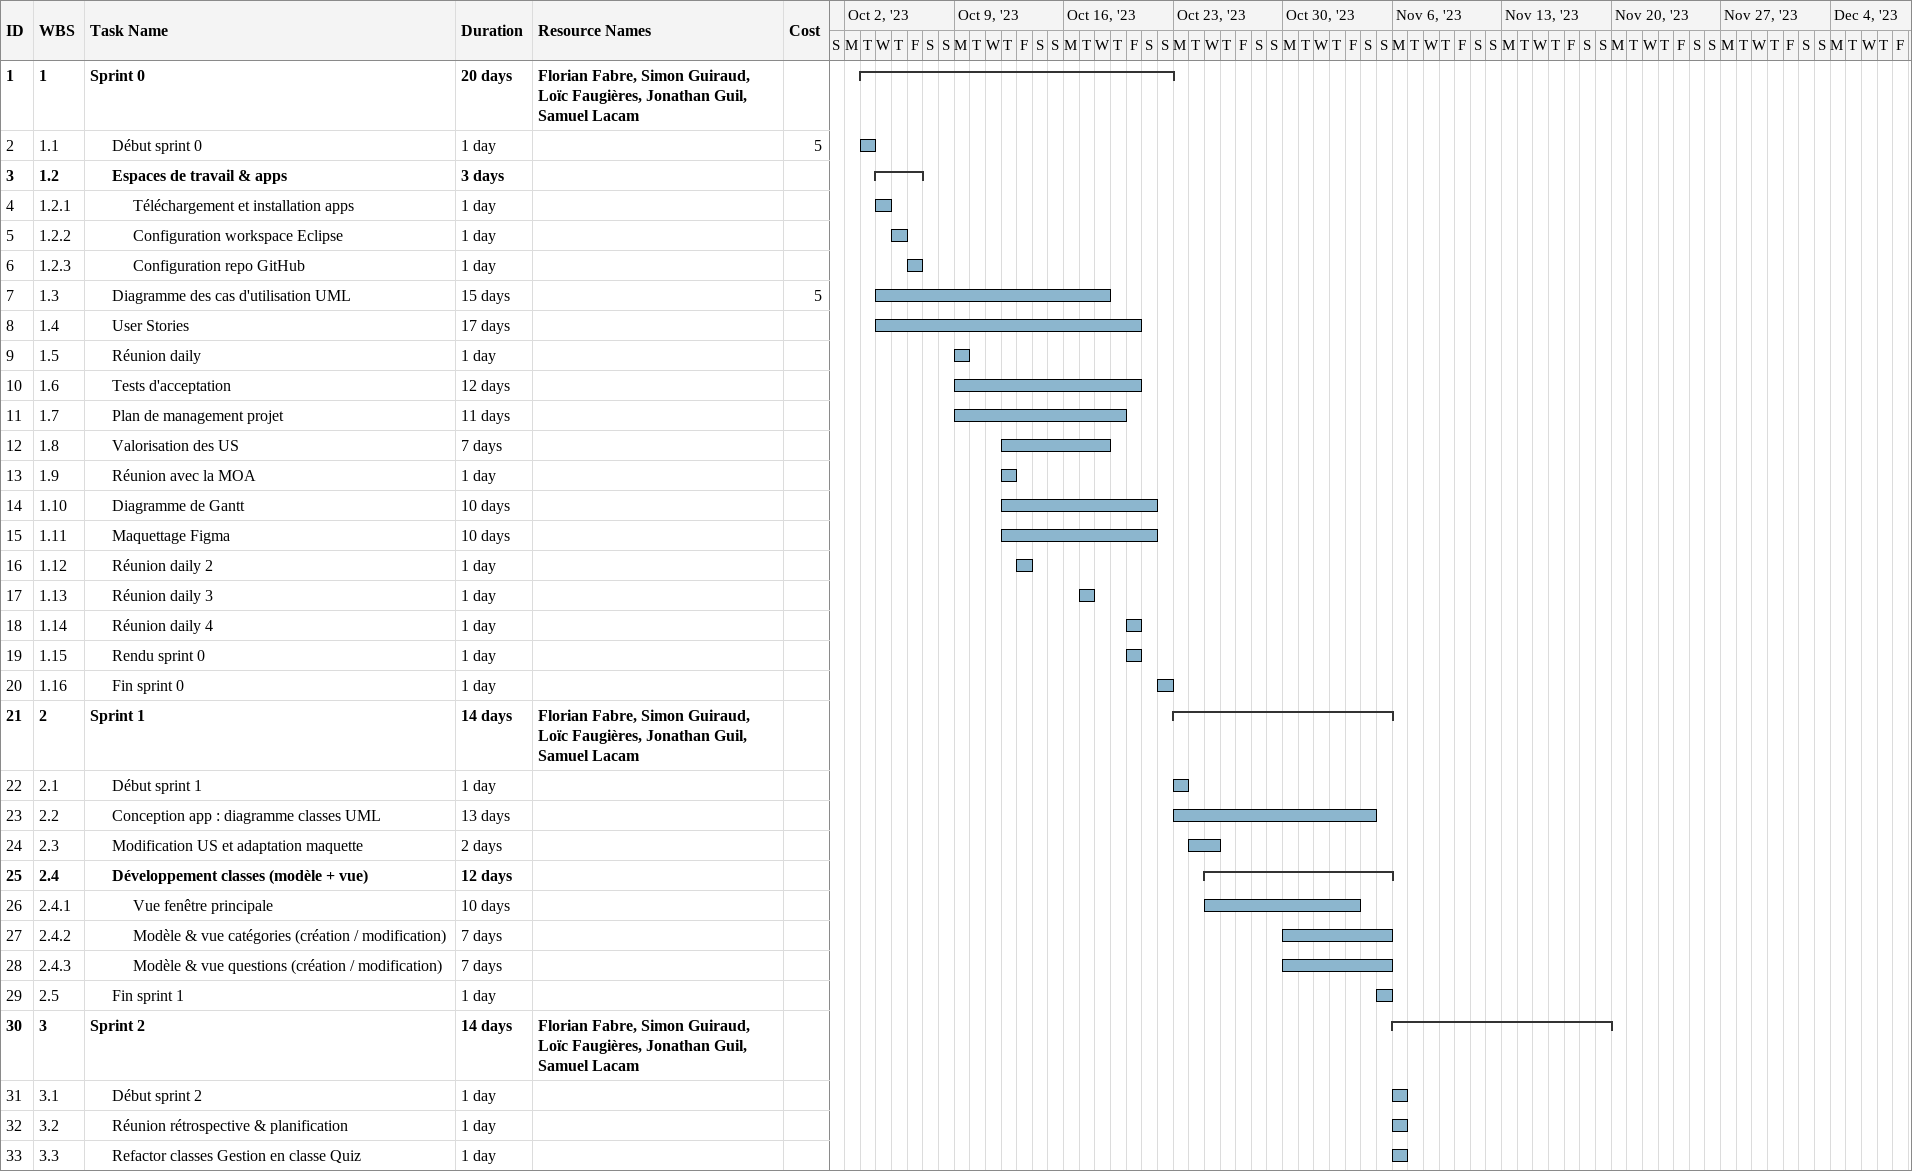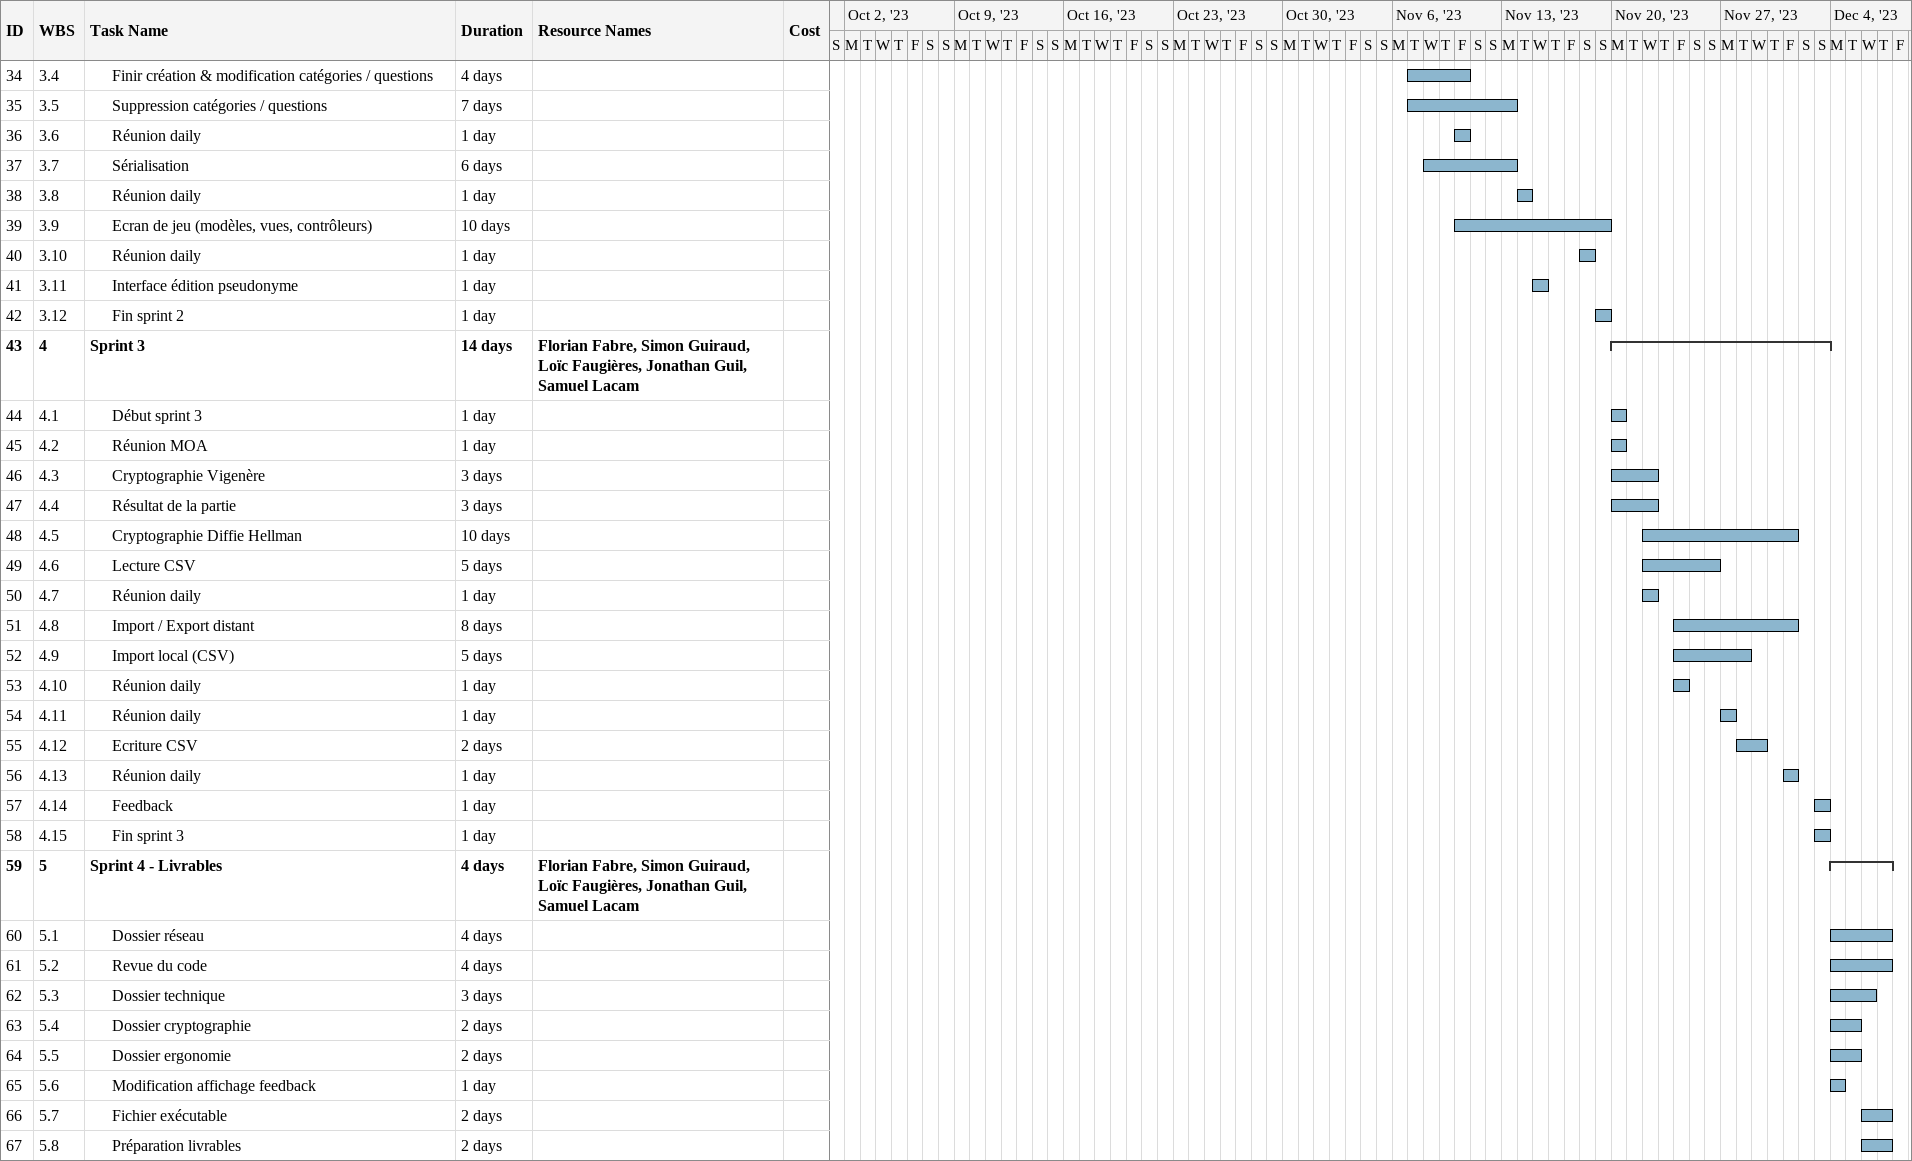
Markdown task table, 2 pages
| ID | WBS | Task | Duration | Start | Finish | Resources | Cost |
|---|---|---|---|---|---|---|---|
| 1 | 1 | **Sprint 0** | 20d | 2023-10-03 | 2023-10-22 | Florian Fabre, Simon Guiraud, Loïc Faugières, Jonathan Guil, Samuel Lacam |  |
| 2 | 1.1 | Début sprint 0 | 1d | 2023-10-03 | 2023-10-03 |  | 5 |
| 3 | 1.2 | **Espaces de travail & apps** | 3d | 2023-10-04 | 2023-10-06 |  |  |
| 4 | 1.2.1 | Téléchargement et installation apps | 1d | 2023-10-04 | 2023-10-04 |  |  |
| 5 | 1.2.2 | Configuration workspace Eclipse | 1d | 2023-10-05 | 2023-10-05 |  |  |
| 6 | 1.2.3 | Configuration repo GitHub | 1d | 2023-10-06 | 2023-10-06 |  |  |
| 7 | 1.3 | Diagramme des cas d'utilisation UML | 15d | 2023-10-04 | 2023-10-18 |  | 5 |
| 8 | 1.4 | User Stories | 17d | 2023-10-04 | 2023-10-20 |  |  |
| 9 | 1.5 | Réunion daily | 1d | 2023-10-09 | 2023-10-09 |  |  |
| 10 | 1.6 | Tests d'acceptation | 12d | 2023-10-09 | 2023-10-20 |  |  |
| 11 | 1.7 | Plan de management projet | 11d | 2023-10-09 | 2023-10-19 |  |  |
| 12 | 1.8 | Valorisation des US | 7d | 2023-10-12 | 2023-10-18 |  |  |
| 13 | 1.9 | Réunion avec la MOA | 1d | 2023-10-12 | 2023-10-12 |  |  |
| 14 | 1.10 | Diagramme de Gantt | 10d | 2023-10-12 | 2023-10-21 |  |  |
| 15 | 1.11 | Maquettage Figma | 10d | 2023-10-12 | 2023-10-21 |  |  |
| 16 | 1.12 | Réunion daily 2 | 1d | 2023-10-13 | 2023-10-13 |  |  |
| 17 | 1.13 | Réunion daily 3 | 1d | 2023-10-17 | 2023-10-17 |  |  |
| 18 | 1.14 | Réunion daily 4 | 1d | 2023-10-20 | 2023-10-20 |  |  |
| 19 | 1.15 | Rendu sprint 0 | 1d | 2023-10-20 | 2023-10-20 |  |  |
| 20 | 1.16 | Fin sprint 0 | 1d | 2023-10-22 | 2023-10-22 |  |  |
| 21 | 2 | **Sprint 1** | 14d | 2023-10-23 | 2023-11-05 | Florian Fabre, Simon Guiraud, Loïc Faugières, Jonathan Guil, Samuel Lacam |  |
| 22 | 2.1 | Début sprint 1 | 1d | 2023-10-23 | 2023-10-23 |  |  |
| 23 | 2.2 | Conception app : diagramme classes UML | 13d | 2023-10-23 | 2023-11-04 |  |  |
| 24 | 2.3 | Modification US et adaptation maquette | 2d | 2023-10-24 | 2023-10-25 |  |  |
| 25 | 2.4 | **Développement classes (modèle + vue)** | 12d | 2023-10-25 | 2023-11-05 |  |  |
| 26 | 2.4.1 | Vue fenêtre principale | 10d | 2023-10-25 | 2023-11-03 |  |  |
| 27 | 2.4.2 | Modèle & vue catégories (création / modification) | 7d | 2023-10-30 | 2023-11-05 |  |  |
| 28 | 2.4.3 | Modèle & vue questions (création / modification) | 7d | 2023-10-30 | 2023-11-05 |  |  |
| 29 | 2.5 | Fin sprint 1 | 1d | 2023-11-05 | 2023-11-05 |  |  |
| 30 | 3 | **Sprint 2** | 14d | 2023-11-06 | 2023-11-19 | Florian Fabre, Simon Guiraud, Loïc Faugières, Jonathan Guil, Samuel Lacam |  |
| 31 | 3.1 | Début sprint 2 | 1d | 2023-11-06 | 2023-11-06 |  |  |
| 32 | 3.2 | Réunion rétrospective & planification | 1d | 2023-11-06 | 2023-11-06 |  |  |
| 33 | 3.3 | Refactor classes Gestion en classe Quiz | 1d | 2023-11-06 | 2023-11-06 |  |  |
| 34 | 3.4 | Finir création & modification catégories / questions | 4d | 2023-11-07 | 2023-11-10 |  |  |
| 35 | 3.5 | Suppression catégories / questions | 7d | 2023-11-07 | 2023-11-13 |  |  |
| 36 | 3.6 | Réunion daily | 1d | 2023-11-10 | 2023-11-10 |  |  |
| 37 | 3.7 | Sérialisation | 6d | 2023-11-08 | 2023-11-13 |  |  |
| 38 | 3.8 | Réunion daily | 1d | 2023-11-14 | 2023-11-14 |  |  |
| 39 | 3.9 | Ecran de jeu (modèles, vues, contrôleurs) | 10d | 2023-11-10 | 2023-11-19 |  |  |
| 40 | 3.10 | Réunion daily | 1d | 2023-11-18 | 2023-11-18 |  |  |
| 41 | 3.11 | Interface édition pseudonyme | 1d | 2023-11-15 | 2023-11-15 |  |  |
| 42 | 3.12 | Fin sprint 2 | 1d | 2023-11-19 | 2023-11-19 |  |  |
| 43 | 4 | **Sprint 3** | 14d | 2023-11-20 | 2023-12-03 | Florian Fabre, Simon Guiraud, Loïc Faugières, Jonathan Guil, Samuel Lacam |  |
| 44 | 4.1 | Début sprint 3 | 1d | 2023-11-20 | 2023-11-20 |  |  |
| 45 | 4.2 | Réunion MOA | 1d | 2023-11-20 | 2023-11-20 |  |  |
| 46 | 4.3 | Cryptographie Vigenère | 3d | 2023-11-20 | 2023-11-22 |  |  |
| 47 | 4.4 | Résultat de la partie | 3d | 2023-11-20 | 2023-11-22 |  |  |
| 48 | 4.5 | Cryptographie Diffie Hellman | 10d | 2023-11-22 | 2023-12-01 |  |  |
| 49 | 4.6 | Lecture CSV | 5d | 2023-11-22 | 2023-11-26 |  |  |
| 50 | 4.7 | Réunion daily | 1d | 2023-11-22 | 2023-11-22 |  |  |
| 51 | 4.8 | Import / Export distant | 8d | 2023-11-24 | 2023-12-01 |  |  |
| 52 | 4.9 | Import local (CSV) | 5d | 2023-11-24 | 2023-11-28 |  |  |
| 53 | 4.10 | Réunion daily | 1d | 2023-11-24 | 2023-11-24 |  |  |
| 54 | 4.11 | Réunion daily | 1d | 2023-11-27 | 2023-11-27 |  |  |
| 55 | 4.12 | Ecriture CSV | 2d | 2023-11-28 | 2023-11-29 |  |  |
| 56 | 4.13 | Réunion daily | 1d | 2023-12-01 | 2023-12-01 |  |  |
| 57 | 4.14 | Feedback | 1d | 2023-12-03 | 2023-12-03 |  |  |
| 58 | 4.15 | Fin sprint 3 | 1d | 2023-12-03 | 2023-12-03 |  |  |
| 59 | 5 | **Sprint 4 - Livrables** | 4d | 2023-12-04 | 2023-12-07 | Florian Fabre, Simon Guiraud, Loïc Faugières, Jonathan Guil, Samuel Lacam |  |
| 60 | 5.1 | Dossier réseau | 4d | 2023-12-04 | 2023-12-07 |  |  |
| 61 | 5.2 | Revue du code | 4d | 2023-12-04 | 2023-12-07 |  |  |
| 62 | 5.3 | Dossier technique | 3d | 2023-12-04 | 2023-12-06 |  |  |
| 63 | 5.4 | Dossier cryptographie | 2d | 2023-12-04 | 2023-12-05 |  |  |
| 64 | 5.5 | Dossier ergonomie | 2d | 2023-12-04 | 2023-12-05 |  |  |
| 65 | 5.6 | Modification affichage feedback | 1d | 2023-12-04 | 2023-12-04 |  |  |
| 66 | 5.7 | Fichier exécutable | 2d | 2023-12-06 | 2023-12-07 |  |  |
| 67 | 5.8 | Préparation livrables | 2d | 2023-12-06 | 2023-12-07 |  |  |
